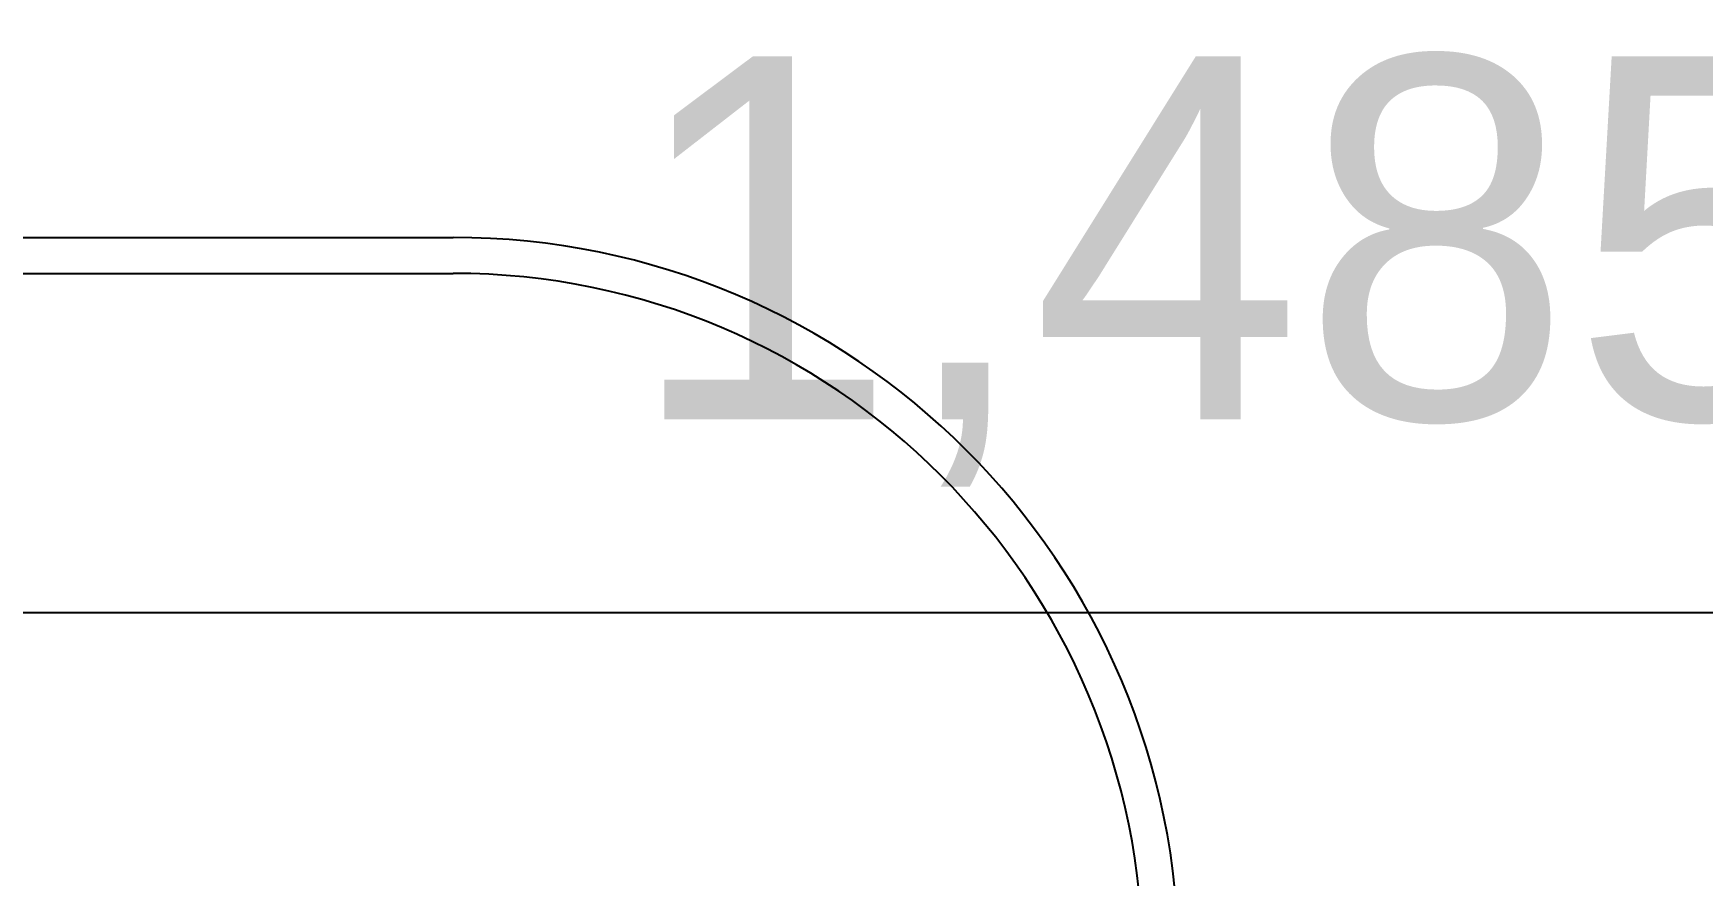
# Model space of a CAD drawing. Header units: millimetres. Extents: x 0 to 400063, y 963 to 238763.
# Drawn here: x 58034 to 58494.1, y 155321.7 to 155553.7 of the extents above; entities that cross this region are included whole.
import ezdxf

# ---------------------------------------------------------------- set-up
doc = ezdxf.new("R2010")
doc.units = ezdxf.units.MM
doc.header["$LTSCALE"] = 40
doc.header["$PDMODE"] = 34
doc.layers.get('Defpoints').update_dxf_attribs({"color": 249})
doc.layers.add('07 dim wal', color=5, linetype='Continuous')
doc.layers.add('도면층4', color=4, linetype='Continuous')
doc.styles.add('마감재', font='stylu.ttf')
doc.dimstyles.new('Copy of DIM-60', dxfattribs={"dimscale": 50, "dimtxt": 2, "dimasz": 0.7, "dimexe": 1, "dimexo": 1, "dimgap": 0.7, "dimtad": 1, "dimdec": 0, "dimzin": 1, "dimdsep": 46, "dimlunit": 6, "dimtxsty": '마감재', "dimblk": 'ARCHTICK', "dimcen": -0.09, "dimclrd": 256, "dimclre": 256, "dimclrt": 3, "dimadec": 0, "dimazin": 0, "dimtfac": 1, "dimtdec": 0, "dimtix": 1, "dimtmove": 2, "dimatfit": 0, "dimldrblk": 'ARCHTICK', "dimfxl": 0, "dimtolj": 1, "dimtzin": 0, "dimarcsym": 0})

# ---------------------------------------------------------------- blocks, each defined once
blk = doc.blocks.new('_ARCHTICK')
at = {"color": 0, "linetype": 'ByBlock', "const_width": 0.075}
blk.add_lwpolyline([(-0.25, -0.25), (0.25, 0.25)], dxfattribs=at)
blk = doc.blocks.new('*D376')
at = {"layer": '07 dim wal', "lineweight": -2}
for p, q in [((57622.52504780039, 155067.5000005688), (57622.52504780039, 155444.1111348098)), ((59107.52504780039, 155067.5000005688), (59107.52504780039, 155444.1111348098)), ((57622.52504780039, 155394.1111348098), (59107.52504780039, 155394.1111348098))]:
    blk.add_line(p, q, dxfattribs=at)
at = {"layer": 'Defpoints', "color": 0}
for p in [(59107.52504780039, 155394.1111348098), (57622.52504780039, 155017.5000005688), (59107.52504780039, 155017.5000005688)]:
    blk.add_point(p, dxfattribs=at)
at = {"layer": '07 dim wal', "lineweight": -2, "xscale": 35, "yscale": 35, "zscale": 35, "rotation": 180}
blk.add_blockref('_ARCHTICK', (57622.52504780039, 155394.1111348098), dxfattribs=at)
at = {"layer": '07 dim wal', "lineweight": -2, "xscale": 35, "yscale": 35, "zscale": 35}
blk.add_blockref('_ARCHTICK', (59107.52504780039, 155394.1111348098), dxfattribs=at)
at = {"layer": '07 dim wal', "color": 3, "insert": (58365.02504780039, 155488.1155271964), "char_height": 100, "attachment_point": 5, "style": '마감재'}
blk.add_mtext('\\A1;1,485', dxfattribs=at)

msp = doc.modelspace()

# ---------------------------------------------------------------- linework, layer by layer
at = {"layer": '도면층4'}
for p, q in [((58009.71222422179, 155497.5000005688), (58149.71222422179, 155497.5000005688)), ((58009.71222422179, 155487.6032549203), (58149.71222422179, 155487.6032549203))]:
    msp.add_line(p, q, dxfattribs=at)
for radius in [200, 190.1032543515121]:
    msp.add_arc((58149.71222422179, 155297.5000005688), radius, 0, 90, dxfattribs=at)

# ---------------------------------------------------------------- dimensions: what is measured, and where the dimension line sits
at = {"layer": '07 dim wal'}
dim = msp.add_linear_dim(base=(59107.52504780039, 155394.1111348098), p1=(57622.52504780039, 155017.5000005688), p2=(59107.52504780039, 155017.5000005688), dimstyle='Copy of DIM-60', dxfattribs=at)
dim.commit()
dim.dimension.update_dxf_attribs({"geometry": '*D376', "text_midpoint": (58365.02504780039, 155488.1155271964)})

doc.saveas('drawing.dxf')
